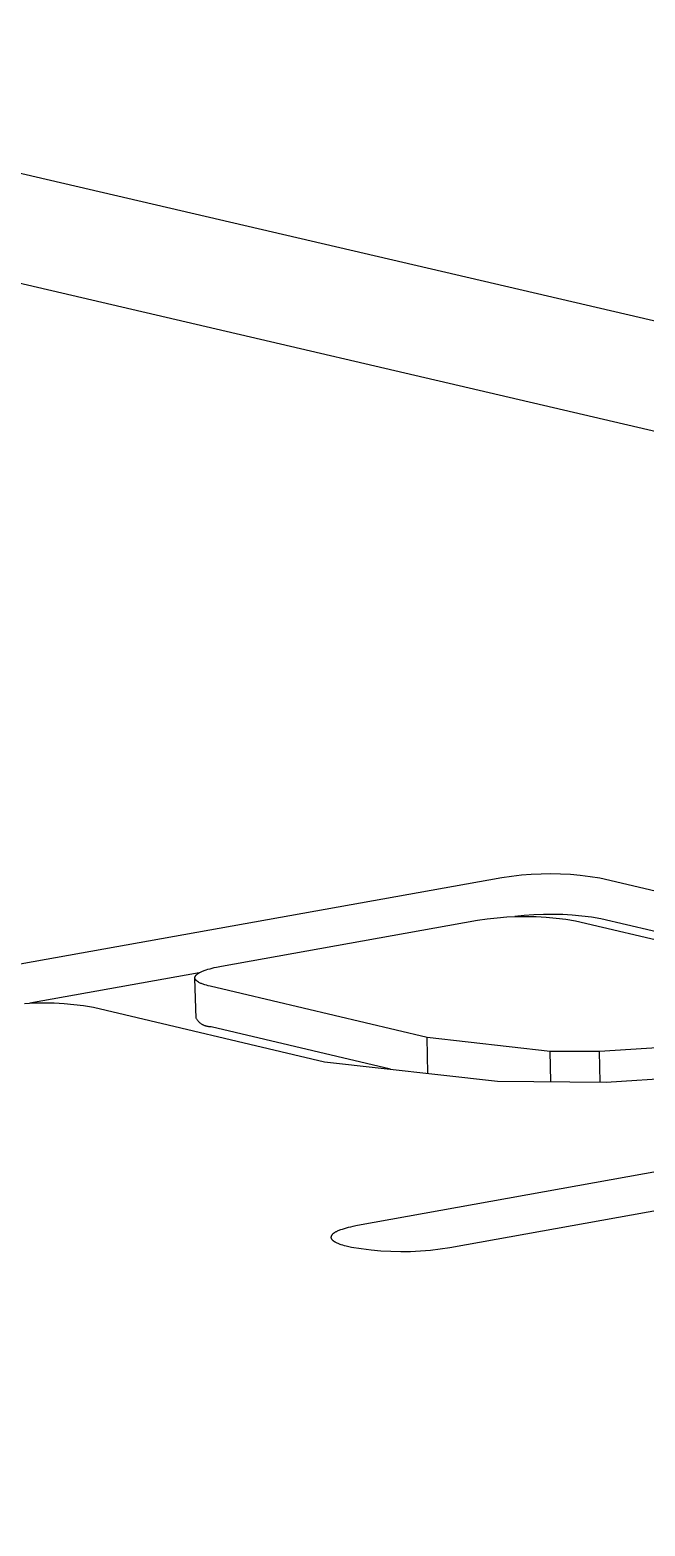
# Model space of a CAD drawing. Header units: millimetres. Extents: x 1422 to 6060, y -58 to 3182.
# Drawn here: x 1998.67 to 2009.83, y 1347.58 to 1374.73 of the extents above; entities that cross this region are included whole.
import ezdxf

# ---------------------------------------------------------------- set-up
doc = ezdxf.new("R2010")
doc.units = ezdxf.units.MM
doc.header["$MEASUREMENT"] = 0
doc.layers.add('Utwórz2D linie widoczne', color=7, linetype='Continuous', true_color=0x000000)

msp = doc.modelspace()

# ---------------------------------------------------------------- linework, layer by layer
at = {"layer": 'Utwórz2D linie widoczne'}
for p, q in [((1936.409, 1386.569), (2153.171, 1336.141)), ((1931.338, 1385.781), (2147.565, 1335.382)), ((2007.228, 1359.339), (1990.557, 1356.352)), ((2007.404, 1359.365), (2007.228, 1359.339)), ((2007.582, 1359.386), (2007.404, 1359.365)), ((2007.76, 1359.4), (2007.582, 1359.386)), ((2007.938, 1359.408), (2007.76, 1359.4)), ((2008.116, 1359.41), (2007.938, 1359.408)), ((2008.294, 1359.407), (2008.116, 1359.41)), ((2008.473, 1359.397), (2008.294, 1359.407)), ((2008.65, 1359.381), (2008.473, 1359.397)), ((2008.827, 1359.359), (2008.65, 1359.381)), ((2009.004, 1359.331), (2008.827, 1359.359)), ((2014.871, 1357.953), (2009.004, 1359.331)), ((2007.809, 1358.668), (2007.635, 1358.654)), ((2007.983, 1358.675), (2007.809, 1358.668)), ((2008.157, 1358.676), (2007.983, 1358.675)), ((2008.331, 1358.672), (2008.157, 1358.676)), ((2008.505, 1358.662), (2008.331, 1358.672)), ((2008.679, 1358.646), (2008.505, 1358.662)), ((2002.14, 1357.735), (2006.786, 1358.568)), ((2006.786, 1358.568), (2006.963, 1358.594)), ((2006.963, 1358.594), (2007.14, 1358.615)), ((2007.14, 1358.615), (2007.318, 1358.629)), ((2007.318, 1358.629), (2007.496, 1358.637)), ((2007.635, 1358.654), (2007.462, 1358.635)), ((2007.496, 1358.637), (2007.675, 1358.64)), ((2007.675, 1358.64), (2007.853, 1358.636)), ((2007.853, 1358.636), (2008.032, 1358.626)), ((2008.032, 1358.626), (2008.21, 1358.61)), ((2008.21, 1358.61), (2008.387, 1358.588)), ((2008.387, 1358.588), (2008.563, 1358.56)), ((2008.563, 1358.56), (2012.5, 1357.635)), ((2008.851, 1358.624), (2008.679, 1358.646)), ((2009.023, 1358.596), (2008.851, 1358.624)), ((2014.891, 1357.216), (2009.023, 1358.596)), ((2001.739, 1357.616), (1998.668, 1357.065)), ((2001.681, 1357.572), (2001.684, 1357.575)), ((2001.684, 1357.575), (2001.687, 1357.578)), ((2001.687, 1357.578), (2001.69, 1357.582)), ((2001.69, 1357.582), (2001.694, 1357.585)), ((2001.694, 1357.585), (2001.698, 1357.588)), ((2001.698, 1357.588), (2001.702, 1357.591)), ((2001.702, 1357.591), (2001.706, 1357.595)), ((2001.706, 1357.595), (2001.711, 1357.598)), ((2001.711, 1357.598), (2001.715, 1357.601)), ((2001.715, 1357.601), (2001.72, 1357.604)), ((2001.72, 1357.604), (2001.725, 1357.608)), ((2001.725, 1357.608), (2001.73, 1357.611)), ((2001.73, 1357.611), (2001.736, 1357.614)), ((2001.736, 1357.614), (2001.747, 1357.62)), ((2001.747, 1357.62), (2001.759, 1357.626)), ((2001.759, 1357.626), (2001.772, 1357.633)), ((2001.772, 1357.633), (2001.785, 1357.639)), ((2001.785, 1357.639), (2001.8, 1357.645)), ((2001.8, 1357.645), (2001.814, 1357.651)), ((2001.814, 1357.651), (2001.83, 1357.657)), ((2001.83, 1357.657), (2001.862, 1357.668)), ((2001.862, 1357.668), (2001.897, 1357.679)), ((2001.897, 1357.679), (2001.934, 1357.69)), ((2001.934, 1357.69), (2001.972, 1357.7)), ((2001.972, 1357.7), (2002.012, 1357.709)), ((2002.012, 1357.709), (2002.054, 1357.718)), ((2002.054, 1357.718), (2002.14, 1357.735)), ((2001.66, 1357.527), (2001.661, 1357.528)), ((2001.66, 1357.525), (2001.66, 1357.527)), ((2001.66, 1357.523), (2001.66, 1357.525)), ((2001.661, 1357.522), (2001.66, 1357.523)), ((2001.661, 1357.535), (2001.662, 1357.537)), ((2001.661, 1357.533), (2001.661, 1357.535)), ((2001.661, 1357.532), (2001.661, 1357.533)), ((2001.661, 1357.53), (2001.661, 1357.532)), ((2001.661, 1357.528), (2001.661, 1357.53)), ((2001.661, 1357.52), (2001.661, 1357.522)), ((2001.661, 1357.519), (2001.661, 1357.52)), ((2001.661, 1357.517), (2001.661, 1357.519)), ((2001.661, 1357.515), (2001.661, 1357.517)), ((2001.68, 1356.792), (2001.661, 1357.515)), ((2001.662, 1357.514), (2001.661, 1357.515)), ((2001.662, 1357.54), (2001.663, 1357.542)), ((2001.662, 1357.538), (2001.662, 1357.54)), ((2001.662, 1357.537), (2001.662, 1357.538)), ((2001.662, 1357.512), (2001.662, 1357.514)), ((2001.663, 1357.51), (2001.662, 1357.512)), ((2001.663, 1357.543), (2001.664, 1357.545)), ((2001.663, 1357.542), (2001.663, 1357.543)), ((2001.663, 1357.509), (2001.663, 1357.51)), ((2001.664, 1357.507), (2001.663, 1357.509)), ((2001.664, 1357.545), (2001.665, 1357.547)), ((2001.664, 1357.505), (2001.664, 1357.507)), ((2001.665, 1357.504), (2001.664, 1357.505)), ((2001.665, 1357.548), (2001.666, 1357.55)), ((2001.665, 1357.547), (2001.665, 1357.548)), ((2001.666, 1357.502), (2001.665, 1357.504)), ((2001.666, 1357.55), (2001.667, 1357.552)), ((2001.666, 1357.501), (2001.666, 1357.502)), ((2001.667, 1357.499), (2001.666, 1357.501)), ((2001.667, 1357.552), (2001.668, 1357.553)), ((2001.668, 1357.497), (2001.667, 1357.499)), ((2001.668, 1357.553), (2001.669, 1357.555)), ((2001.669, 1357.496), (2001.668, 1357.497)), ((2001.669, 1357.555), (2001.67, 1357.557)), ((2001.67, 1357.494), (2001.669, 1357.496)), ((2001.67, 1357.557), (2001.671, 1357.558)), ((2001.671, 1357.493), (2001.67, 1357.494)), ((2001.671, 1357.558), (2001.672, 1357.56)), ((2001.672, 1357.491), (2001.671, 1357.493)), ((2001.672, 1357.56), (2001.673, 1357.562)), ((2001.673, 1357.489), (2001.672, 1357.491)), ((2001.673, 1357.562), (2001.674, 1357.563)), ((2001.674, 1357.488), (2001.673, 1357.489)), ((2001.674, 1357.563), (2001.675, 1357.565)), ((2001.676, 1357.486), (2001.674, 1357.488)), ((2001.675, 1357.565), (2001.677, 1357.567)), ((2001.677, 1357.485), (2001.676, 1357.486)), ((2001.677, 1357.567), (2001.678, 1357.568)), ((2001.678, 1357.483), (2001.677, 1357.485)), ((2001.678, 1357.568), (2001.679, 1357.57)), ((2001.68, 1357.482), (2001.678, 1357.483)), ((2001.679, 1357.57), (2001.681, 1357.572)), ((2001.681, 1357.48), (2001.68, 1357.482)), ((2001.683, 1357.478), (2001.681, 1357.48)), ((2001.684, 1357.477), (2001.683, 1357.478)), ((2001.687, 1357.474), (2001.684, 1357.477)), ((2001.691, 1357.471), (2001.687, 1357.474)), ((2001.694, 1357.468), (2001.691, 1357.471)), ((2001.698, 1357.465), (2001.694, 1357.468)), ((2001.702, 1357.461), (2001.698, 1357.465)), ((2001.706, 1357.458), (2001.702, 1357.461)), ((2001.71, 1357.455), (2001.706, 1357.458)), ((2001.715, 1357.453), (2001.71, 1357.455)), ((2001.719, 1357.45), (2001.715, 1357.453)), ((2001.724, 1357.447), (2001.719, 1357.45)), ((2001.729, 1357.444), (2001.724, 1357.447)), ((2001.734, 1357.441), (2001.729, 1357.444)), ((2001.745, 1357.435), (2001.734, 1357.441)), ((2001.756, 1357.43), (2001.745, 1357.435)), ((2001.768, 1357.424), (2001.756, 1357.43)), ((2001.781, 1357.419), (2001.768, 1357.424)), ((2001.794, 1357.414), (2001.781, 1357.419)), ((2001.808, 1357.408), (2001.794, 1357.414)), ((2001.822, 1357.403), (2001.808, 1357.408)), ((2001.837, 1357.399), (2001.822, 1357.403)), ((2001.868, 1357.389), (2001.837, 1357.399)), ((2001.9, 1357.38), (2001.868, 1357.389)), ((2001.935, 1357.372), (2001.9, 1357.38)), ((2005.87, 1356.444), (2001.935, 1357.372)), ((1998.571, 1357.061), (1998.75, 1357.069)), ((1998.75, 1357.069), (1998.928, 1357.072)), ((1998.928, 1357.072), (1999.107, 1357.068)), ((1999.107, 1357.068), (1999.286, 1357.058)), ((1999.286, 1357.058), (1999.464, 1357.042)), ((1999.464, 1357.042), (1999.641, 1357.02)), ((1999.641, 1357.02), (1999.818, 1356.992)), ((1999.818, 1356.992), (2004.013, 1356.002)), ((2001.686, 1356.783), (2001.681, 1356.792)), ((2001.692, 1356.773), (2001.686, 1356.783)), ((2001.698, 1356.765), (2001.692, 1356.773)), ((2001.704, 1356.756), (2001.698, 1356.765)), ((2001.711, 1356.748), (2001.704, 1356.756)), ((2001.718, 1356.739), (2001.711, 1356.748)), ((2001.725, 1356.732), (2001.718, 1356.739)), ((2001.732, 1356.724), (2001.725, 1356.732)), ((2001.74, 1356.717), (2001.732, 1356.724)), ((2001.748, 1356.709), (2001.74, 1356.717)), ((2001.756, 1356.703), (2001.748, 1356.709)), ((2001.765, 1356.696), (2001.756, 1356.703)), ((2001.773, 1356.69), (2001.765, 1356.696)), ((2001.782, 1356.684), (2001.773, 1356.69)), ((2001.791, 1356.678), (2001.782, 1356.684)), ((2001.801, 1356.673), (2001.791, 1356.678)), ((2001.81, 1356.668), (2001.801, 1356.673)), ((2001.82, 1356.663), (2001.81, 1356.668)), ((2001.83, 1356.659), (2001.82, 1356.663)), ((2001.839, 1356.655), (2001.83, 1356.659)), ((2001.85, 1356.651), (2001.839, 1356.655)), ((2001.86, 1356.648), (2001.85, 1356.651)), ((2001.87, 1356.645), (2001.86, 1356.648)), ((2001.88, 1356.643), (2001.87, 1356.645)), ((2001.891, 1356.64), (2001.88, 1356.643)), ((2001.901, 1356.639), (2001.891, 1356.64)), ((2001.912, 1356.637), (2001.901, 1356.639)), ((2001.923, 1356.636), (2001.912, 1356.637)), ((2001.933, 1356.635), (2001.923, 1356.636)), ((2001.944, 1356.635), (2001.933, 1356.635)), ((2001.955, 1356.635), (2001.944, 1356.635)), ((2005.206, 1355.868), (2001.955, 1356.635)), ((2008.102, 1356.19), (2005.87, 1356.444)), ((2005.887, 1355.791), (2005.87, 1356.444)), ((2010.7, 1356.293), (2008.996, 1356.189)), ((2004.013, 1356.002), (2007.15, 1355.649)), ((2021.115, 1356.001), (2004.609, 1353.028)), ((2008.996, 1356.189), (2008.102, 1356.19)), ((2008.116, 1355.641), (2008.102, 1356.19)), ((2009.011, 1355.633), (2008.996, 1356.189)), ((2009.117, 1355.633), (2011.883, 1355.806)), ((2006.287, 1352.631), (2022.795, 1355.607)), ((2007.15, 1355.649), (2009.117, 1355.633)), ((2004.331, 1352.96), (2004.298, 1352.949)), ((2004.366, 1352.971), (2004.331, 1352.96)), ((2004.402, 1352.982), (2004.366, 1352.971)), ((2004.441, 1352.992), (2004.402, 1352.982)), ((2004.481, 1353.002), (2004.441, 1352.992)), ((2004.523, 1353.011), (2004.481, 1353.002)), ((2004.609, 1353.028), (2004.523, 1353.011)), ((2004.129, 1352.824), (2004.128, 1352.823)), ((2004.128, 1352.823), (2004.128, 1352.821)), ((2004.128, 1352.821), (2004.128, 1352.819)), ((2004.128, 1352.819), (2004.128, 1352.818)), ((2004.128, 1352.818), (2004.128, 1352.816)), ((2004.128, 1352.816), (2004.128, 1352.814)), ((2004.128, 1352.814), (2004.128, 1352.813)), ((2004.128, 1352.813), (2004.128, 1352.811)), ((2004.128, 1352.811), (2004.129, 1352.809)), ((2004.13, 1352.829), (2004.129, 1352.828)), ((2004.129, 1352.828), (2004.129, 1352.826)), ((2004.129, 1352.826), (2004.129, 1352.824)), ((2004.129, 1352.809), (2004.129, 1352.808)), ((2004.129, 1352.808), (2004.129, 1352.806)), ((2004.129, 1352.806), (2004.13, 1352.804)), ((2004.131, 1352.833), (2004.13, 1352.831)), ((2004.13, 1352.831), (2004.13, 1352.829)), ((2004.13, 1352.804), (2004.13, 1352.803)), ((2004.13, 1352.803), (2004.13, 1352.801)), ((2004.13, 1352.801), (2004.131, 1352.799)), ((2004.132, 1352.836), (2004.131, 1352.834)), ((2004.131, 1352.834), (2004.131, 1352.833)), ((2004.131, 1352.799), (2004.131, 1352.798)), ((2004.131, 1352.798), (2004.132, 1352.796)), ((2004.133, 1352.839), (2004.132, 1352.838)), ((2004.132, 1352.838), (2004.132, 1352.836)), ((2004.132, 1352.796), (2004.133, 1352.795)), ((2004.134, 1352.841), (2004.133, 1352.839)), ((2004.133, 1352.795), (2004.134, 1352.793)), ((2004.135, 1352.843), (2004.134, 1352.841)), ((2004.134, 1352.793), (2004.134, 1352.791)), ((2004.134, 1352.791), (2004.135, 1352.79)), ((2004.136, 1352.844), (2004.135, 1352.843)), ((2004.135, 1352.79), (2004.136, 1352.788)), ((2004.137, 1352.848), (2004.136, 1352.846)), ((2004.136, 1352.846), (2004.136, 1352.844)), ((2004.136, 1352.788), (2004.137, 1352.786)), ((2004.138, 1352.85), (2004.137, 1352.848)), ((2004.137, 1352.786), (2004.138, 1352.785)), ((2004.139, 1352.851), (2004.138, 1352.85)), ((2004.138, 1352.785), (2004.139, 1352.783)), ((2004.141, 1352.853), (2004.139, 1352.851)), ((2004.139, 1352.783), (2004.14, 1352.782)), ((2004.14, 1352.782), (2004.141, 1352.78)), ((2004.142, 1352.855), (2004.141, 1352.853)), ((2004.141, 1352.78), (2004.142, 1352.778)), ((2004.143, 1352.856), (2004.142, 1352.855)), ((2004.142, 1352.778), (2004.144, 1352.777)), ((2004.144, 1352.858), (2004.143, 1352.856)), ((2004.146, 1352.86), (2004.144, 1352.858)), ((2004.144, 1352.777), (2004.145, 1352.775)), ((2004.145, 1352.775), (2004.146, 1352.774)), ((2004.147, 1352.861), (2004.146, 1352.86)), ((2004.146, 1352.774), (2004.148, 1352.772)), ((2004.148, 1352.863), (2004.147, 1352.861)), ((2004.151, 1352.866), (2004.148, 1352.863)), ((2004.148, 1352.772), (2004.149, 1352.77)), ((2004.149, 1352.77), (2004.15, 1352.769)), ((2004.15, 1352.769), (2004.152, 1352.767)), ((2004.155, 1352.87), (2004.151, 1352.866)), ((2004.152, 1352.767), (2004.155, 1352.764)), ((2004.158, 1352.873), (2004.155, 1352.87)), ((2004.155, 1352.764), (2004.159, 1352.761)), ((2004.162, 1352.876), (2004.158, 1352.873)), ((2004.159, 1352.761), (2004.162, 1352.758)), ((2004.166, 1352.88), (2004.162, 1352.876)), ((2004.162, 1352.758), (2004.166, 1352.755)), ((2004.17, 1352.883), (2004.166, 1352.88)), ((2004.166, 1352.755), (2004.17, 1352.752)), ((2004.174, 1352.886), (2004.17, 1352.883)), ((2004.17, 1352.752), (2004.174, 1352.749)), ((2004.178, 1352.889), (2004.174, 1352.886)), ((2004.174, 1352.749), (2004.178, 1352.746)), ((2004.183, 1352.893), (2004.178, 1352.889)), ((2004.178, 1352.746), (2004.183, 1352.743)), ((2004.188, 1352.896), (2004.183, 1352.893)), ((2004.183, 1352.743), (2004.187, 1352.74)), ((2004.187, 1352.74), (2004.192, 1352.737)), ((2004.193, 1352.899), (2004.188, 1352.896)), ((2004.192, 1352.737), (2004.197, 1352.734)), ((2004.198, 1352.902), (2004.193, 1352.899)), ((2004.197, 1352.734), (2004.202, 1352.731)), ((2004.204, 1352.906), (2004.198, 1352.902)), ((2004.202, 1352.731), (2004.213, 1352.725)), ((2004.215, 1352.912), (2004.204, 1352.906)), ((2004.213, 1352.725), (2004.225, 1352.72)), ((2004.227, 1352.918), (2004.215, 1352.912)), ((2004.225, 1352.72), (2004.237, 1352.714)), ((2004.24, 1352.925), (2004.227, 1352.918)), ((2004.237, 1352.714), (2004.25, 1352.709)), ((2004.253, 1352.931), (2004.24, 1352.925)), ((2004.25, 1352.709), (2004.263, 1352.704)), ((2004.268, 1352.937), (2004.253, 1352.931)), ((2004.263, 1352.704), (2004.277, 1352.698)), ((2004.283, 1352.943), (2004.268, 1352.937)), ((2004.277, 1352.698), (2004.291, 1352.693)), ((2004.298, 1352.949), (2004.283, 1352.943)), ((2004.291, 1352.693), (2004.306, 1352.688)), ((2004.306, 1352.688), (2004.337, 1352.679)), ((2004.337, 1352.679), (2004.37, 1352.67)), ((2004.37, 1352.67), (2004.404, 1352.661)), ((2004.404, 1352.661), (2004.501, 1352.638)), ((2004.501, 1352.638), (2004.678, 1352.61)), ((2004.678, 1352.61), (2004.856, 1352.588)), ((2004.856, 1352.588), (2005.035, 1352.572)), ((2005.035, 1352.572), (2005.214, 1352.562)), ((2005.214, 1352.562), (2005.394, 1352.558)), ((2005.394, 1352.558), (2005.573, 1352.561)), ((2005.573, 1352.561), (2005.753, 1352.569)), ((2005.753, 1352.569), (2005.932, 1352.583)), ((2005.932, 1352.583), (2006.11, 1352.604)), ((2006.11, 1352.604), (2006.287, 1352.631))]:
    msp.add_line(p, q, dxfattribs=at)

doc.saveas('drawing.dxf')
